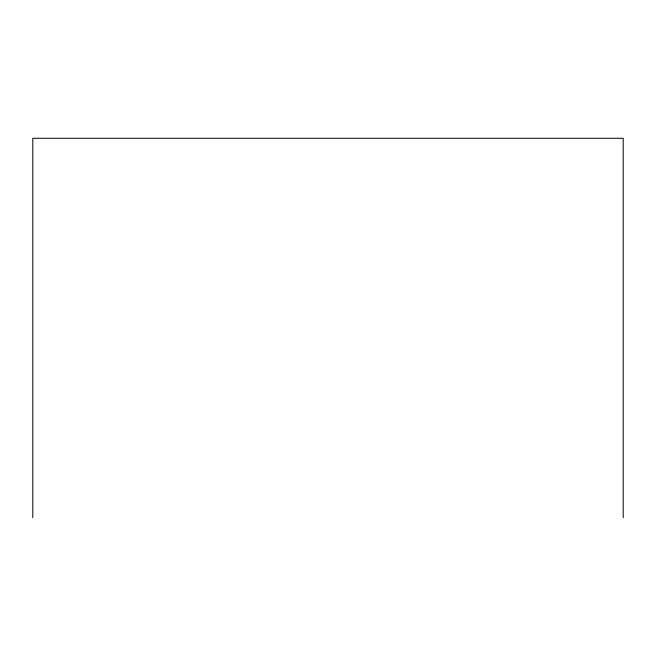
<?xml version="1.0" encoding="UTF-8"?>
<svg xmlns="http://www.w3.org/2000/svg" width="656" height="656" viewBox="0 0 656 656"><rect width="100%" height="100%" fill="white"/><g stroke="black" fill="none" stroke-linecap="round" stroke-linejoin="round"><path stroke-width="0.98" d="M623.2 517.723L623.2 138.277L32.8 138.277L32.8 517.723"/></g></svg>
